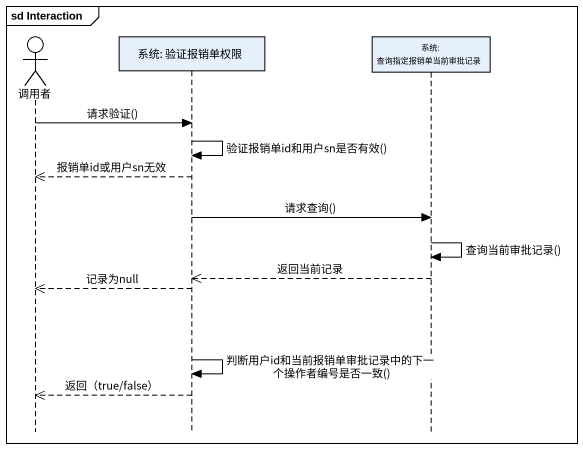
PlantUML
@startuml
mainframe sd Interaction
hide footbox
actor 调用者
participant "系统: 验证报销单权限" as 系统_验证报销单权限
participant "系统: 查询指定报销单当前审批记录" as 系统_查询指定报销单当前审批记录

调用者 -> 系统_验证报销单权限 : 请求验证()
系统_验证报销单权限 -> 系统_验证报销单权限 : 验证报销单id和用户sn是否有效()
系统_验证报销单权限 -->> 调用者 : 报销单id或用户sn无效
系统_验证报销单权限 -> 系统_查询指定报销单当前审批记录 : 请求查询()
系统_查询指定报销单当前审批记录 -> 系统_查询指定报销单当前审批记录 : 查询当前审批记录()
系统_查询指定报销单当前审批记录 -->> 系统_验证报销单权限 : 返回当前记录
系统_验证报销单权限 -->> 调用者 : 记录为null
系统_验证报销单权限 -> 系统_验证报销单权限 : 判断用户id和当前报销单审批记录中的下一个操作者编号是否一致()
系统_验证报销单权限 -->> 调用者 : 返回（true/false）
@enduml
